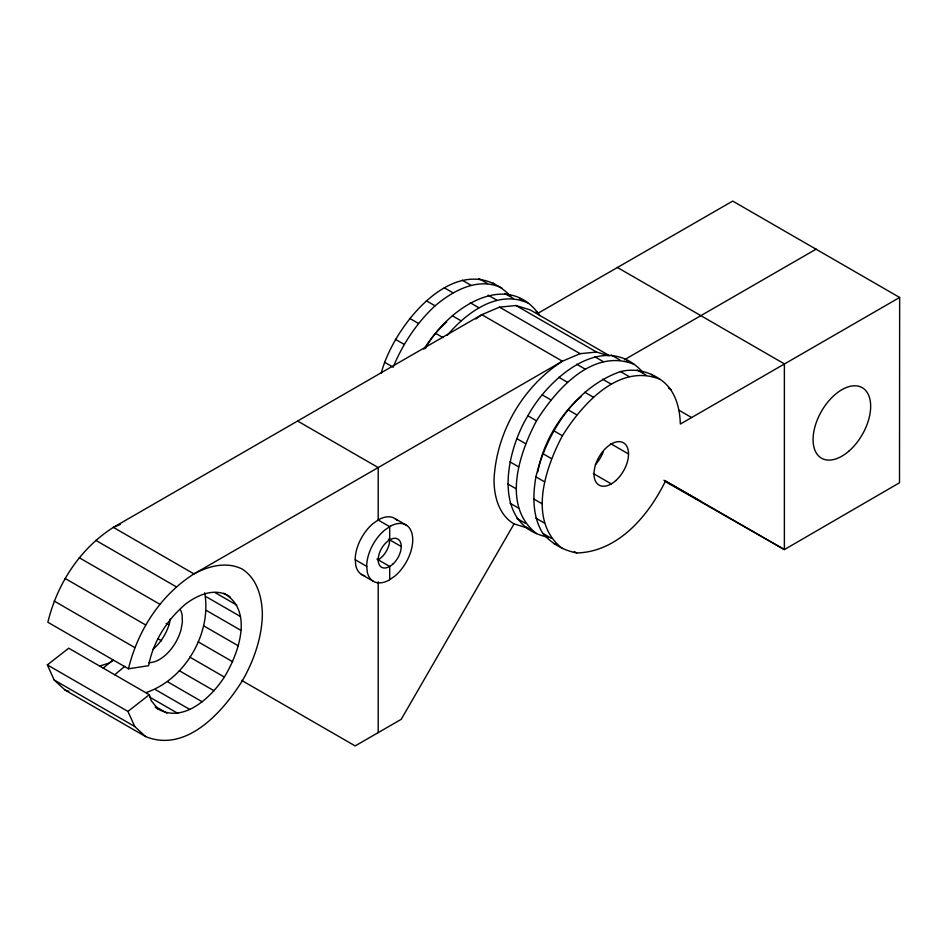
<?xml version="1.0" encoding="UTF-8"?>
<svg xmlns="http://www.w3.org/2000/svg" width="947" height="947" viewBox="0 0 947 947"><rect width="100%" height="100%" fill="white"/><g stroke="black" fill="none" stroke-linecap="round" stroke-linejoin="round"><path stroke-width="1.42" d="M378.196 732.623L378.196 581.86M899.65 297.465L899.508 482.769L784.376 549.591L665.22 481.514C648.387 515.878 617.906 551.959 576.723 552.965C563.441 550.396 551.675 543.602 542.809 533.386C532.356 516.387 532.64 495.873 535.907 476.838C546.798 432.152 575.516 387.418 620.51 371.591C634.289 368.146 648.529 371.271 660.106 379.345C675.01 389.158 679.839 407.151 680.337 424.067L899.65 297.465L732.706 201.084L538.5 312.972M548.218 537.209C490.854 525.692 505.497 452.204 527.881 415.804C548.206 378.22 604.541 328.798 643.191 372.716M536.511 533.587C501.377 506.219 519.205 453.424 536.511 420.788C556.126 389.477 592.929 347.644 634.206 364.382M562.423 548.55C527.278 521.17 545.105 468.386 562.423 435.738C582.026 404.428 618.829 362.594 660.106 379.345M170.235 619.042L169.584 622.842A32.565 18.798 -60 0 1 152.94 649.334M146.004 692.588C185.079 679.508 211.939 633.129 204.682 592.775M155.284 707.314C181.291 725.39 210.565 698.389 224.356 677.058C238.431 653.963 254.258 610.223 223.729 593.236M609.466 355.681L530.154 309.894L515.997 305.514L499.507 307.148L481.81 314.676L113.391 527.384C79.927 548.55 57.057 584.074 47.871 622.262L128.472 668.783L148.608 665.717C153.118 641.616 167.098 619.669 185.754 603.937C198.03 594.586 215.999 586.974 230.121 596.93M128.472 668.783C137.646 630.607 160.517 595.083 193.981 573.906L562.4 361.209L580.097 353.681L596.586 352.047L608.175 355.622M381.25 373.154C393.739 324.43 459.39 243.71 510.788 296.281M501.803 287.947C478.424 276.619 452.986 290.634 435.075 305.822C416.716 322.927 402.7 344.057 393.135 367.211L384.506 362.216M475.915 318.985L481.81 314.676L562.4 361.209C522.637 386.79 496.299 432.4 494.026 479.632A96.689 55.826 -60 0 0 514.055 523.892L401.22 719.329L355.161 745.916L241.615 680.36M425.357 348.508C445.8 310.32 506.752 267.326 539.837 315.623M447.268 335.262C466.232 312.983 497.329 289.332 527.716 302.898M103.247 668.132L113.285 659.668M114.765 674.785L124.803 666.309M120.198 524.484L113.391 527.384L193.981 573.906C208.731 565.975 226.546 561.216 242.325 569.123C257.075 578.842 261.857 596.646 262.355 613.384A96.689 55.826 -60 0 1 242.325 680.775C222.924 711.765 186.5 753.173 145.637 736.6L65.047 690.067L54.18 679.993L47.35 664.901L68.705 648.198L149.295 694.719L151.212 700.626L157.841 708.794M47.35 664.901L127.94 711.422L149.295 694.719M113.001 660.663L109.307 662.995L99.956 666.001M624.511 359.694L816.184 249.12M514.055 523.892L528.213 528.272L525.656 526.792M527.881 528.604L530.486 529.409M553.782 543.566L556.386 544.371M65.047 690.067L68.906 691.263M663.906 480.259L700.91 501.401M617.444 267.492L784.376 363.873L784.376 549.591L665.504 480.958M478.862 278.548L487.504 283.532M504.763 293.499L513.404 298.483M536.215 311.658L538.689 313.078M611.265 354.983L619.894 359.967M637.165 369.946L645.807 374.929M668.618 388.104L671.092 389.525M515.997 305.514L596.586 352.047M462.207 280.194L470.837 285.177M488.107 295.156L496.749 300.14M594.609 356.64L603.239 361.624M620.51 371.591L629.139 376.575M678.632 410.039L691.428 417.414M499.507 307.148L580.097 353.681M444.321 287.793L452.962 292.789M470.233 302.756L478.862 307.739M576.723 364.24L585.364 369.223M602.623 379.191L611.265 384.174M426.446 300.838L435.075 305.822M452.346 315.789L460.988 320.784M558.848 377.285L567.478 382.268M584.749 392.236L593.39 397.219M409.791 318.429L418.42 323.412M435.691 333.38L443.089 337.653M542.181 394.863L550.823 399.847M568.093 409.826L576.723 414.81M610.626 443.634L628.536 453.98M395.479 339.357L404.12 344.353M527.881 415.804L536.511 420.788M553.782 430.755L562.423 435.738M593.355 473.547L611.265 483.881M516.896 438.662L525.538 443.646M542.809 453.613L551.438 458.597M509.995 461.887L518.636 466.871M535.907 476.838L544.537 481.822M507.651 483.881L516.281 488.877M533.552 498.844L542.181 503.828M509.995 503.177L518.636 508.16M535.907 518.127L544.537 523.111M516.896 518.423L525.538 523.407M542.809 533.386L551.438 538.37M574.261 551.545L576.723 552.965M297.607 421.024L378.196 467.558L378.196 520.021L389.702 526.674L389.702 539.861A16.277 9.399 -60 0 1 378.196 559.807M395.017 518.636L406.523 525.289M388.424 539.127L401.22 546.514M376.918 559.061L389.702 566.448L389.702 579.647M355.255 559.748L366.773 566.401M361.375 574.379L372.881 581.02M215.005 592.55L236.75 605.097M205.925 596.586L240.467 616.521M95.694 540.287L176.284 586.82M206.47 610.484L241.012 630.418M203.818 625.908L238.348 645.854M79.205 557.7L159.794 604.222M166.151 623.351L168.708 624.831M198.136 641.817L232.666 661.752M65.047 578.416L145.637 624.949M157.829 638.657L161.665 640.87M189.814 657.111L224.356 677.058M179.421 670.772L213.963 690.706M54.18 601.037L134.77 647.57M167.678 681.84L202.208 701.786M155.367 689.582L189.909 709.516M149.733 697.146L177.87 713.399M155.426 706.498L166.932 713.15M54.18 679.993L134.77 726.527L145.637 736.6M651.477 374.361L653.466 376.208M625.565 359.398L627.565 361.257M519.074 297.914L522.069 300.696M493.174 282.964L495.163 284.81M127.94 711.422L134.77 726.527M537.837 471.772A81.406 47.007 -60 0 1 581.328 396.438M603.192 451.991A24.421 14.098 -60 0 1 595.261 464.811M423.818 349.194A81.406 47.007 -60 0 1 446.7 321.933M396.923 520.223A32.565 18.798 -60 0 0 378.966 519.489L372.988 523.62A32.565 18.798 -60 0 0 355.184 558.908L355.764 565.477A32.565 18.798 -60 0 0 364.773 575.859M180.297 609.619A32.565 18.798 -60 0 1 182.12 615.183L182.38 621.966L181.09 629.483A32.565 18.798 -60 0 1 148.833 662.64M390.484 526.141L384.494 530.261A32.565 18.798 -60 0 0 366.69 565.548L367.27 572.118A32.565 18.798 -60 0 0 388.933 580.18L394.911 576.048A32.565 18.798 -60 0 0 412.62 537.34A32.565 18.798 -60 0 0 390.484 526.141M849.305 450.76A40.709 23.497 -60 0 0 862.244 387.69A40.709 23.497 -60 0 0 814.077 430.352A40.709 23.497 -60 0 0 849.305 450.76M615.739 480.626A24.421 14.098 -60 0 0 623.481 442.794A24.421 14.098 -60 0 0 594.586 468.41A24.421 14.098 -60 0 0 615.739 480.626M392.685 564.282A16.277 9.399 -60 0 0 397.847 539.056A16.277 9.399 -60 0 0 378.587 556.138A16.277 9.399 -60 0 0 392.685 564.282"/></g></svg>
